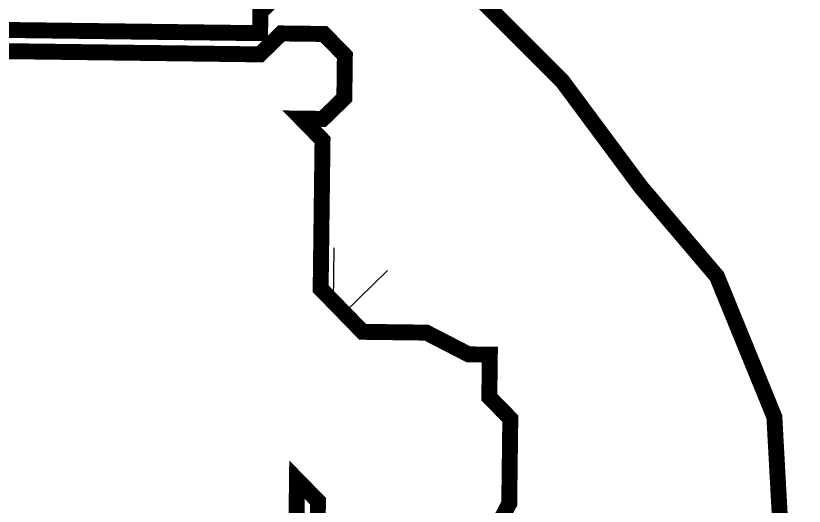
# Model space of a CAD drawing. Header units: metres. Extents: x 266352 to 301042, y 2101789 to 2138568.
# Drawn here: x 289096.1 to 289243.7, y 2113577.9 to 2113669.8 of the extents above; entities that cross this region are included whole.
import ezdxf

# ---------------------------------------------------------------- set-up
doc = ezdxf.new("R2010")
doc.units = ezdxf.units.M
doc.layers.add('MANGROOVE BUFFER ZONE', color=120, linetype='Continuous')

# ---------------------------------------------------------------- blocks, each defined once
blk = doc.blocks.new('A$Cb723a7a5')
at = {"layer": 'MANGROOVE BUFFER ZONE'}
h = blk.add_hatch(dxfattribs=at)
h.set_pattern_fill('GRASS', color=256, scale=0.005)
h.set_pattern_definition([(90, (-12.0039, -32.06213), (-0.08980256, 0.08980256), [0.0238125, -0.15579262]), (45, (-12.0039, -32.06213), (-0.08980256, 0.08980256), [0.0238125, -0.1031875]), (135, (-12.0039, -32.06213), (-0.08980256, -0.08980256), [0.0238125, -0.1031875])])
h.paths.add_polyline_path([(21.37455, 19.42321), (21.35599, 19.4671), (21.3317, 19.49496), (21.30668, 19.52781), (21.27881, 19.55495), (21.25737, 19.59922), (21.26023, 19.6385), (21.26602, 19.6513), (21.24507, 19.64831), (21.23174, 19.64831), (21.23174, 19.64164), (21.22507, 19.64164), (21.22507, 19.63498), (21.21841, 19.62831), (21.21841, 19.62164), (21.22507, 19.61497), (21.21841, 19.61497), (21.21841, 19.60831), (21.22507, 19.60164), (21.22507, 19.5883), (21.23174, 19.5883), (21.23841, 19.58164), (21.23841, 19.57497), (21.24507, 19.57497), (21.25174, 19.5683), (21.21841, 19.5683), (21.21841, 19.57497), (21.21174, 19.57497), (21.21174, 19.5683), (21.21841, 19.56164), (21.21841, 19.55497), (21.21174, 19.5483), (21.21174, 19.54163), (21.13175, 19.54163), (21.12508, 19.5483), (21.11841, 19.5483), (21.12508, 19.54163), (21.13175, 19.53497), (21.21174, 19.53497), (21.21841, 19.54163), (21.23174, 19.54163), (21.23841, 19.53497), (21.23841, 19.52163), (21.23174, 19.51497), (21.22507, 19.51497), (21.23174, 19.5083), (21.23174, 19.46163), (21.24507, 19.44829), (21.26507, 19.44829), (21.2784, 19.44163), (21.28507, 19.44163), (21.28507, 19.42829), (21.29174, 19.42162), (21.29174, 19.39496), (21.28507, 19.38162), (21.2784, 19.37495), (21.26507, 19.37495), (21.25174, 19.36829), (21.24507, 19.36829), (21.23174, 19.38162), (21.23174, 19.39496), (21.22507, 19.40162), (21.22507, 19.38829), (21.23174, 19.36829), (21.22507, 19.36829), (21.22507, 19.36162), (21.21841, 19.36162), (21.21174, 19.36829), (21.20508, 19.37495), (21.19841, 19.37495), (21.19174, 19.36829), (21.19174, 19.35495), (21.19841, 19.34828), (21.19841, 19.28828), (21.19174, 19.28828), (21.18508, 19.28161), (21.19174, 19.28161), (21.19174, 19.27495), (21.19841, 19.28161), (21.20508, 19.28828), (21.21174, 19.28828), (21.21841, 19.28161), (21.21841, 19.27495), (21.22507, 19.25494), (21.22507, 19.24161), (21.21841, 19.23494), (21.21174, 19.23494), (21.21841, 19.22827), (21.21841, 19.20827), (21.21174, 19.17494), (21.21174, 19.1616), (21.20508, 19.15494), (21.20508, 19.13493), (21.21174, 19.1216), (21.21841, 19.11493), (21.23174, 19.11493), (21.23841, 19.10826), (21.22507, 19.00159), (21.19841, 18.86158), (21.19174, 18.84158), (21.13841, 18.63489), (21.11841, 18.55488), (21.09175, 18.44821), (21.05842, 18.28153), (21.02509, 18.15485), (21.03175, 18.14818), (21.03842, 18.14152), (21.05175, 18.13485), (21.06509, 18.13485), (21.07842, 18.12818), (21.09175, 18.12818), (21.12508, 18.12152), (21.21174, 18.10151), (21.23841, 18.08818), (21.24507, 18.08151), (21.25174, 18.06818), (21.25174, 18.05484), (21.2584, 18.04151), (21.2584, 17.95483), (21.25174, 17.8815), (21.24507, 17.8815), (21.24507, 17.87483), (21.21841, 17.87483), (21.20508, 17.8815), (21.12508, 17.8815), (21.11841, 17.88816), (21.10508, 17.89483), (21.09842, 17.9015), (21.09175, 17.90816), (21.09175, 17.91483), (21.08508, 17.92817), (21.03175, 17.92817), (20.9251, 17.9815), (20.87177, 18.01484), (20.8451, 18.02151), (20.83177, 18.02151), (20.8251, 18.01484), (20.77177, 18.01484), (20.75178, 18.00817), (20.73178, 18.00817), (20.69178, 17.99484), (20.66512, 17.98817), (20.65178, 17.9815), (20.64512, 17.97484), (20.59179, 17.9215), (20.57846, 17.89483), (20.57846, 17.87483), (20.57179, 17.86149), (20.55846, 17.83482), (20.55179, 17.81482), (20.55179, 17.80149), (20.55846, 17.78815), (20.55846, 17.76815), (20.56512, 17.74815), (20.56512, 17.72148), (20.57179, 17.70815), (20.57846, 17.70148), (20.59845, 17.70148), (20.60512, 17.69481), (20.61179, 17.68815), (20.61179, 17.66148), (20.62512, 17.64814), (20.63178, 17.64148), (20.66512, 17.62147), (20.67845, 17.61481), (20.69178, 17.60814), (20.69845, 17.60814), (20.70511, 17.60147), (20.70511, 17.58814), (20.69845, 17.58147), (20.70511, 17.5748), (20.70511, 17.5548), (20.71844, 17.54147), (20.72511, 17.5348), (20.75178, 17.54813), (20.75844, 17.54813), (20.77177, 17.54147), (20.77844, 17.5348), (20.80511, 17.50146), (20.81844, 17.4948), (20.8251, 17.48813), (20.83177, 17.48146), (20.8451, 17.48146), (20.85177, 17.48813), (20.87177, 17.48813), (20.87843, 17.48146), (20.8851, 17.47479), (20.8851, 17.46813), (20.91176, 17.44146), (20.9251, 17.43479), (20.93176, 17.42146), (20.95176, 17.41479), (20.98509, 17.39479), (20.99842, 17.38812), (21.01842, 17.38145), (21.03175, 17.38145), (21.06509, 17.37479), (21.17841, 17.36812), (21.2984, 17.36812), (21.40506, 17.36145), (21.45839, 17.36145), (21.49839, 17.35478), (21.51838, 17.36145), (21.56505, 17.36145), (21.56505, 17.36812), (21.57838, 17.36812), (21.57838, 17.37479), (21.58505, 17.38145), (21.59171, 17.38812), (21.61171, 17.39479), (21.62504, 17.39479), (21.63838, 17.40146), (21.67837, 17.40146), (21.7117, 17.39479), (21.7517, 17.39479), (21.7717, 17.38812), (21.7917, 17.38812), (21.8117, 17.38145), (21.8117, 17.34812), (21.82503, 17.34145), (21.84503, 17.34145), (21.85169, 17.33478), (21.87836, 17.33478), (21.90502, 17.33145), (21.90502, 17.41359), (21.86273, 17.43249), (21.80199, 17.46749), (21.69479, 17.48249), (21.63762, 17.48249), (21.5826, 17.46677), (21.53757, 17.43678), (21.50542, 17.40464), (21.49041, 17.37465), (21.44753, 17.37322), (21.44181, 17.39964), (21.40322, 17.42964), (21.3558, 17.43974), (21.05637, 17.44974), (21.0042, 17.47331), (20.93833, 17.53492), (20.85258, 17.58062), (20.70107, 17.69132), (20.63676, 17.76631), (20.64245, 17.80594), (20.66174, 17.8745), (20.68461, 17.91235), (20.71748, 17.92306), (20.77608, 17.92878), (20.84112, 17.93663), (21.04507, 17.84376), (21.11368, 17.80591), (21.18871, 17.79448), (21.25589, 17.80091), (21.29591, 17.81305), (21.33235, 17.85376), (21.34522, 17.97588), (21.34736, 18.06515), (21.31514, 18.12631), (21.28084, 18.15988), (21.2058, 18.1863), (21.12433, 18.19487), (21.17226, 18.42746), (21.2087, 18.59029), (21.22943, 18.63957), (21.24375, 18.73132), (21.22088, 18.80202), (21.24017, 18.80416), (21.26447, 18.81988), (21.28519, 18.87987), (21.29305, 18.96005), (21.27805, 19.04075), (21.2809, 19.08717), (21.2759, 19.11717), (21.23305, 19.17753), (21.2552, 19.2011), (21.26307, 19.2211), (21.26021, 19.25252), (21.24377, 19.2868), (21.27807, 19.28966), (21.32452, 19.30894), (21.35597, 19.33036), (21.37812, 19.37036)])
at = {"layer": 'MANGROOVE BUFFER ZONE', "const_width": 0.005, "flags": 128}
for points in [[(21.37812, 19.37036), (21.37455, 19.42321), (21.35599, 19.4671), (21.3317, 19.49496), (21.30668, 19.52781), (21.27881, 19.55495)], [(21.21841, 19.55497), (21.21174, 19.5483), (21.21174, 19.54163), (21.13175, 19.54163)], [(21.13175, 19.53497), (21.21174, 19.53497), (21.21841, 19.54163), (21.23174, 19.54163), (21.23841, 19.53497), (21.23841, 19.52163), (21.23174, 19.51497), (21.22507, 19.51497), (21.23174, 19.5083), (21.23174, 19.46163), (21.24507, 19.44829), (21.26507, 19.44829), (21.2784, 19.44163), (21.28507, 19.44163), (21.28507, 19.42829), (21.29174, 19.42162), (21.29174, 19.39496), (21.28507, 19.38162)], [(21.23174, 19.38162), (21.23174, 19.39496), (21.22507, 19.40162), (21.22507, 19.38829)]]:
    blk.add_lwpolyline(points, dxfattribs=at)

msp = doc.modelspace()

# ---------------------------------------------------------------- block references
at = {"xscale": 596.549869289999, "yscale": 596.549869289999, "zscale": 596.549869289999, "rotation": 359.2756421283617}
msp.add_blockref('A$Cb723a7a5', (276341.64, 2102169.84), dxfattribs=at)

doc.saveas('drawing.dxf')
